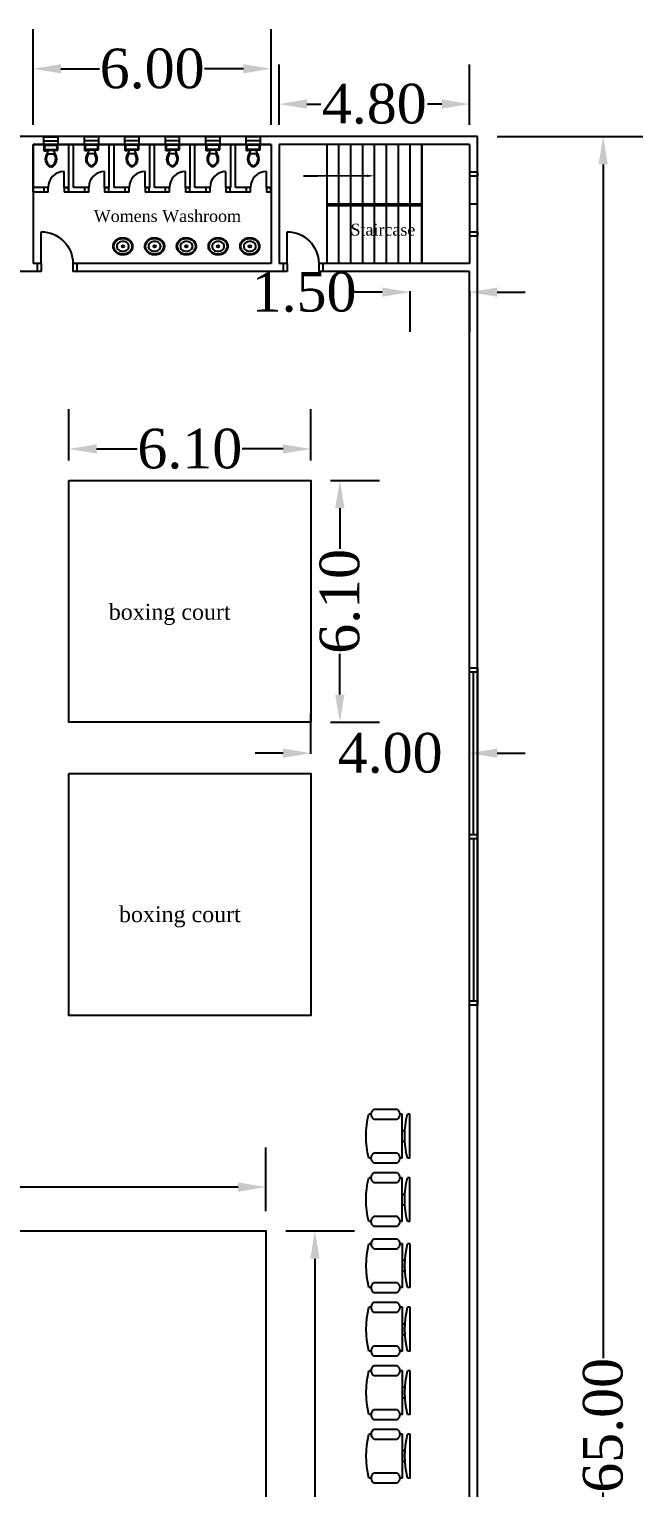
# Model space of a CAD drawing. Header units: metres. Extents: x 31 to 289, y -25 to 127.
# Drawn here: x 124.31 to 139.78, y 13.58 to 50.37 of the extents above; entities that cross this region are included whole.
import ezdxf
from ezdxf import colors
from ezdxf.entities.mleader import LeaderData, LeaderLine
from ezdxf.math import Vec2, Vec3

# ---------------------------------------------------------------- set-up
doc = ezdxf.new("R2010")
doc.units = ezdxf.units.M
doc.header["$MEASUREMENT"] = 0
for name, color, linetype in [('courts', 90, 'Continuous'), ('dim', 50, 'Continuous'), ('dw', 160, 'Continuous'), ('obj', 213, 'Continuous'), ('txt', 130, 'Continuous')]:
    doc.layers.add(name, color=color, linetype=linetype)
doc.styles.get("Standard").update_dxf_attribs({"font": 'times.ttf', "height": 1})
doc.dimstyles.new('1-1m', dxfattribs={"dimtxt": 0.7, "dimasz": 0.7, "dimexe": 1, "dimexo": 0.5, "dimgap": 0.09, "dimtad": 0, "dimtoh": 1, "dimzin": 0, "dimdsep": 46, "dimtxsty": 'Standard', "dimcen": 0.09, "dimclrd": 2, "dimclrt": 2, "dimadec": 0, "dimazin": 0, "dimtfac": 1, "dimtofl": 0, "dimtmove": 0, "dimatfit": 3, "dimfxl": 1, "dimtolj": 1, "dimtzin": 0, "dimarcsym": 0})

# ---------------------------------------------------------------- blocks, each defined once
blk = doc.blocks.new('d1')
at = {"layer": 'dw'}
for p, q in [((0.9, 0.2), (0.9, 1)), ((0, 0.2), (0.1, 0.2)), ((0, 0.2), (0, 0)), ((0, 0), (0.1, 0)), ((0.1, 0.2), (0.1, 0)), ((0.9, 0.2), (1, 0.2)), ((0.9, 0.2), (0.9, 0)), ((0.9, 0), (1, 0)), ((1, 0.2), (1, 0))]:
    blk.add_line(p, q, dxfattribs=at)
blk.add_arc((0.9, 0.2), 0.8, 90, 180, dxfattribs=at)
blk = doc.blocks.new('Toilet - top')
for p, q in [((-10, -8.5), (-8, -8.5)), ((-10, -9.5), (-10, -8.5)), ((-7, -9.5), (-10, -9.5)), ((-8, -8.5), (-8, -8)), ((-7, -8), (-7, -9.5)), ((-4, -8), (-6, -14)), ((4, -14), (-4, -14)), ((4, -8), (6, -14)), ((9.5, -6), (9.5, -2))]:
    blk.add_line(p, q)
blk.add_lwpolyline([(10.5, -8), (10.5, 0), (-10.5, 0), (-10.5, -8)], close=True)
for points in [[(-9.5, -2), (-9.5, -6)], [(8.5, -1), (-8.5, -1)], [(-8.5, -7), (8.5, -7)]]:
    blk.add_lwpolyline(points)
for centre, radius, start, end in [((-8.6, -1.9), 0.884, 81.8699, 188.1301), ((-8.6, -6.1), 0.884, 171.8699, 278.1301), ((3.5, -21.6), 12.2, 141.4691, 247.9714), ((4.2, -21.8), 11.3, 136.3677, 238.9468), ((-3.5, -21.6), 12.2, 292.0284, 38.5307), ((-4.2, -21.8), 11.3, 301.053, 43.6321), ((8.6, -1.9), 0.884, 351.8699, 98.1301), ((8.6, -6.1), 0.884, 261.8699, 8.1301), ((0, -27.9), 4, 245.7318, 294.2682), ((0, -29), 4, 254.8605, 285.1395)]:
    blk.add_arc(centre, radius, start, end)
blk = doc.blocks.new('Sink - Oval top')
for p, q in [((-1, 0), (1, 0)), ((0, 1), (0, -1))]:
    blk.add_line(p, q)
at = {"linetype": 'Continuous'}
for points in [[(-12.2, 0.4, 0.117634), (-11.5, -3.4, 0.104469), (-8.9, -6.8, 0.090016), (-5.1, -9.1, 0.08192), (-0.3, -10, 0.08192), (4.5, -9.4, 0.090016), (8.4, -7.4, 0.104469), (11.2, -4.1, 0.117634), (12.2, -0.4, 0.117634), (11.5, 3.4, 0.104469), (8.9, 6.8, 0.090016), (5.1, 9.1, 0.08192), (0.3, 10, 0.08192), (-4.5, 9.4, 0.090016), (-8.4, 7.4, 0.104469), (-11.2, 4.1, 0.117634)], [(-11.3, 0.2, 0.118622), (-10.5, -3.3, 0.104678), (-8.1, -6.4, 0.089562), (-4.5, -8.4, 0.081185), (-0.1, -9.2, 0.081185), (4.3, -8.5, 0.089562), (7.9, -6.6, 0.104678), (10.4, -3.5, 0.118622), (11.3, -0.2, 0.118622), (10.5, 3.3, 0.104678), (8.1, 6.4, 0.089562), (4.5, 8.4, 0.081185), (0.1, 9.2, 0.081185), (-4.3, 8.5, 0.089562), (-7.9, 6.6, 0.104678), (-10.4, 3.5, 0.118622)], [(-7.4, 0.1, 0.118283), (-6.9, -2.2, 0.104607), (-5.3, -4.2, 0.089718), (-3, -5.5, 0.081436), (-0.1, -6, 0.081436), (2.8, -5.6, 0.089718), (5.2, -4.3, 0.104607), (6.9, -2.3, 0.118283), (7.4, -0.1, 0.118283), (6.9, 2.2, 0.104607), (5.3, 4.2, 0.089718), (3, 5.5, 0.081436), (0.1, 6, 0.081436), (-2.8, 5.6, 0.089718), (-5.2, 4.3, 0.104607), (-6.9, 2.3, 0.118283)]]:
    blk.add_lwpolyline(points, format="xyb", close=True, dxfattribs=at)
for radius in [1.5, 1]:
    blk.add_circle((0, 0), radius)
blk = doc.blocks.new('w1')
at = {"layer": 'dw'}
for p, q in [((-0.2, 0), (0, 0)), ((-0.2, -8.5), (-0.2, 0)), ((0, 0), (0, -8.5)), ((-0.2, -0.1), (0, -0.1)), ((-0.1, -4.2), (-0.1, -0.1)), ((-0.2, -4.2), (0, -4.2)), ((-0.2, -4.3), (0, -4.3)), ((-0.1, -4.3), (-0.1, -8.4)), ((0, -8.4), (-0.2, -8.4)), ((0, -8.5), (-0.2, -8.5))]:
    blk.add_line(p, q, dxfattribs=at)
blk = doc.blocks.new('*D74')
at = {"layer": 'Defpoints', "color": 0, "transparency": 16777216}
for p in [(130.408, 49.369), (124.408, 47.46), (130.408, 47.46)]:
    blk.add_point(p, dxfattribs=at)
at = {"layer": 'dim', "color": 0, "lineweight": -2, "transparency": 16777216}
for p, q in [((124.408, 47.96), (124.408, 50.369)), ((130.408, 47.96), (130.408, 50.369))]:
    blk.add_line(p, q, dxfattribs=at)
at = {"layer": 'dim', "color": 2, "lineweight": -2, "transparency": 16777216}
for p, q in [((125.108, 49.369), (126.084, 49.369)), ((129.708, 49.369), (128.731, 49.369))]:
    blk.add_line(p, q, dxfattribs=at)
at = {"layer": 'dim', "color": 2, "transparency": 16777216}
for points in [[(125.108, 49.486), (125.108, 49.252), (124.408, 49.369)], [(129.708, 49.486), (129.708, 49.252), (130.408, 49.369)]]:
    blk.add_solid(points, dxfattribs=at)
at = {"layer": 'dim', "color": 2, "transparency": 16777216, "insert": (127.408, 49.369), "char_height": 1, "attachment_point": 5}
blk.add_mtext('\\A1;6.00', dxfattribs=at)
blk = doc.blocks.new('*D75')
at = {"layer": 'Defpoints', "color": 0, "transparency": 16777216}
for p in [(135.408, 48.48), (130.608, 47.46), (135.408, 47.46)]:
    blk.add_point(p, dxfattribs=at)
at = {"layer": 'dim', "color": 0, "lineweight": -2, "transparency": 16777216}
for p, q in [((130.608, 47.96), (130.608, 49.48)), ((135.408, 47.96), (135.408, 49.48))]:
    blk.add_line(p, q, dxfattribs=at)
at = {"layer": 'dim', "color": 2, "lineweight": -2, "transparency": 16777216}
for p, q in [((131.308, 48.48), (131.663, 48.48)), ((134.708, 48.48), (134.352, 48.48))]:
    blk.add_line(p, q, dxfattribs=at)
at = {"layer": 'dim', "color": 2, "transparency": 16777216}
for points in [[(131.308, 48.597), (131.308, 48.364), (130.608, 48.48)], [(134.708, 48.597), (134.708, 48.364), (135.408, 48.48)]]:
    blk.add_solid(points, dxfattribs=at)
at = {"layer": 'dim', "color": 2, "transparency": 16777216, "insert": (133.008, 48.48), "char_height": 1, "attachment_point": 5}
blk.add_mtext('\\A1;4.80', dxfattribs=at)
blk = doc.blocks.new('*D81')
at = {"layer": 'Defpoints', "color": 0, "transparency": 16777216}
for p in [(135.608, 47.66), (135.608, -17.34), (138.778, -17.34)]:
    blk.add_point(p, dxfattribs=at)
at = {"layer": 'dim', "color": 0, "lineweight": -2, "transparency": 16777216}
for p, q in [((136.108, 47.66), (139.778, 47.66)), ((136.108, -17.34), (139.778, -17.34))]:
    blk.add_line(p, q, dxfattribs=at)
at = {"layer": 'dim', "color": 2, "lineweight": -2, "transparency": 16777216}
for p, q in [((138.778, 46.96), (138.778, 16.853)), ((138.778, -16.64), (138.778, 13.467))]:
    blk.add_line(p, q, dxfattribs=at)
at = {"layer": 'dim', "color": 2, "transparency": 16777216}
for points in [[(138.662, 46.96), (138.895, 46.96), (138.778, 47.66)], [(138.662, -16.64), (138.895, -16.64), (138.778, -17.34)]]:
    blk.add_solid(points, dxfattribs=at)
at = {"layer": 'dim', "color": 2, "transparency": 16777216, "insert": (138.778, 15.16), "char_height": 1, "attachment_point": 5, "rotation": 90}
blk.add_mtext('\\A1;65.00', dxfattribs=at)
blk = doc.blocks.new('*D139')
at = {"layer": 'Defpoints', "color": 0, "transparency": 16777216}
for p in [(133.908, 44.26), (135.408, 44.26), (133.908, 43.737)]:
    blk.add_point(p, dxfattribs=at)
at = {"layer": 'dim', "color": 2, "lineweight": -2, "transparency": 16777216}
for p, q in [((133.208, 43.737), (132.508, 43.737)), ((136.108, 43.737), (136.808, 43.737))]:
    blk.add_line(p, q, dxfattribs=at)
at = {"layer": 'dim', "color": 0, "lineweight": -2, "transparency": 16777216}
for p, q in [((133.908, 43.76), (133.908, 42.737)), ((135.408, 43.76), (135.408, 42.737))]:
    blk.add_line(p, q, dxfattribs=at)
at = {"layer": 'dim', "color": 2, "transparency": 16777216}
for points in [[(133.208, 43.854), (133.208, 43.621), (133.908, 43.737)], [(136.108, 43.854), (136.108, 43.621), (135.408, 43.737)]]:
    blk.add_solid(points, dxfattribs=at)
at = {"layer": 'dim', "color": 2, "transparency": 16777216, "insert": (131.238, 43.737), "char_height": 1, "attachment_point": 5}
blk.add_mtext('\\A1;1.50', dxfattribs=at)
blk = doc.blocks.new('Chair - Desk')
at = {"linetype": 'Continuous'}
for p, q in [((-8.5, 0), (-8.5, -1)), ((-8.5, 0), (8.5, 0)), ((8.5, 0), (8.5, -1)), ((-10.5, -5), (-10.5, -14)), ((-8.5, -3), (-8.5, -4)), ((-8.5, -3), (8.5, -3)), ((-6.5, -14), (-6.5, -5)), ((-2, -3), (-2, -1.9355)), ((2, -1.9576), (2, -3)), ((6.5, -5), (6.5, -14)), ((8.5, -3), (8.5, -4)), ((10.5, -14), (10.5, -5)), ((-8.5, -15), (-8.5, -16)), ((8.5, -15), (8.5, -16))]:
    blk.add_line(p, q, dxfattribs=at)
for centre, radius, start, end in [((-8.5, -6.5), 2.5, 36.8699, 143.1301), ((0, 34.625), 36.625, 256.5803, 283.4197), ((8.5, -6.5), 2.5, 36.8699, 143.1301), ((-8.5, -12.5), 2.5, 216.8699, 323.1301), ((0, 19.625), 36.625, 256.5803, 283.4197), ((8.5, -12.5), 2.5, 216.8699, 323.1301)]:
    blk.add_arc(centre, radius, start, end, dxfattribs=at)
blk = doc.blocks.new('*D144')
at = {"layer": 'Defpoints', "color": 0, "transparency": 16777216}
for p in [(131.408, 39.782), (125.308, 38.989), (131.408, 38.989)]:
    blk.add_point(p, dxfattribs=at)
at = {"layer": 'dim', "color": 0, "lineweight": -2, "transparency": 16777216}
for p, q in [((125.308, 39.489), (125.308, 40.782)), ((131.408, 39.489), (131.408, 40.782))]:
    blk.add_line(p, q, dxfattribs=at)
at = {"layer": 'dim', "color": 2, "lineweight": -2, "transparency": 16777216}
for p, q in [((126.008, 39.782), (127.034, 39.782)), ((130.708, 39.782), (129.681, 39.782))]:
    blk.add_line(p, q, dxfattribs=at)
at = {"layer": 'dim', "color": 2, "transparency": 16777216}
for points in [[(126.008, 39.899), (126.008, 39.665), (125.308, 39.782)], [(130.708, 39.899), (130.708, 39.665), (131.408, 39.782)]]:
    blk.add_solid(points, dxfattribs=at)
at = {"layer": 'dim', "color": 2, "transparency": 16777216, "insert": (128.358, 39.782), "char_height": 1, "attachment_point": 5}
blk.add_mtext('\\A1;6.10', dxfattribs=at)
blk = doc.blocks.new('*D145')
at = {"layer": 'Defpoints', "color": 0, "transparency": 16777216}
for p in [(131.408, 38.989), (132.14, 38.989), (131.408, 32.889)]:
    blk.add_point(p, dxfattribs=at)
at = {"layer": 'dim', "color": 0, "lineweight": -2, "transparency": 16777216}
for p, q in [((131.908, 38.989), (133.14, 38.989)), ((131.908, 32.889), (133.14, 32.889))]:
    blk.add_line(p, q, dxfattribs=at)
at = {"layer": 'dim', "color": 2, "lineweight": -2, "transparency": 16777216}
for p, q in [((132.14, 38.289), (132.14, 37.262)), ((132.14, 33.589), (132.14, 34.615))]:
    blk.add_line(p, q, dxfattribs=at)
at = {"layer": 'dim', "color": 2, "transparency": 16777216}
for points in [[(132.023, 38.289), (132.256, 38.289), (132.14, 38.989)], [(132.023, 33.589), (132.256, 33.589), (132.14, 32.889)]]:
    blk.add_solid(points, dxfattribs=at)
at = {"layer": 'dim', "color": 2, "transparency": 16777216, "insert": (132.14, 35.939), "char_height": 1, "attachment_point": 5, "rotation": 90}
blk.add_mtext('\\A1;6.10', dxfattribs=at)
blk = doc.blocks.new('*D146')
at = {"layer": 'Defpoints', "color": 0, "transparency": 16777216}
for p in [(130.276, 21.168), (105.276, 20.062), (130.276, 20.062)]:
    blk.add_point(p, dxfattribs=at)
at = {"layer": 'dim', "color": 0, "lineweight": -2, "transparency": 16777216}
for p, q in [((105.276, 20.562), (105.276, 22.168)), ((130.276, 20.562), (130.276, 22.168))]:
    blk.add_line(p, q, dxfattribs=at)
at = {"layer": 'dim', "color": 2, "lineweight": -2, "transparency": 16777216}
for p, q in [((105.976, 21.168), (116.067, 21.168)), ((129.576, 21.168), (119.485, 21.168))]:
    blk.add_line(p, q, dxfattribs=at)
at = {"layer": 'dim', "color": 2, "transparency": 16777216}
for points in [[(105.976, 21.285), (105.976, 21.051), (105.276, 21.168)], [(129.576, 21.285), (129.576, 21.051), (130.276, 21.168)]]:
    blk.add_solid(points, dxfattribs=at)
at = {"layer": 'dim', "color": 2, "transparency": 16777216, "insert": (117.776, 21.168), "char_height": 1, "attachment_point": 5}
blk.add_mtext('\\A1;25.00', dxfattribs=at)
blk = doc.blocks.new('*D147')
at = {"layer": 'Defpoints', "color": 0, "transparency": 16777216}
for p in [(130.276, 20.062), (130.276, -9.938), (131.512, -9.938)]:
    blk.add_point(p, dxfattribs=at)
at = {"layer": 'dim', "color": 0, "lineweight": -2, "transparency": 16777216}
for p, q in [((130.776, 20.062), (132.512, 20.062)), ((130.776, -9.938), (132.512, -9.938))]:
    blk.add_line(p, q, dxfattribs=at)
at = {"layer": 'dim', "color": 2, "lineweight": -2, "transparency": 16777216}
for p, q in [((131.512, 19.362), (131.512, 6.757)), ((131.512, -9.238), (131.512, 3.367))]:
    blk.add_line(p, q, dxfattribs=at)
at = {"layer": 'dim', "color": 2, "transparency": 16777216}
for points in [[(131.395, 19.362), (131.629, 19.362), (131.512, 20.062)], [(131.395, -9.238), (131.629, -9.238), (131.512, -9.938)]]:
    blk.add_solid(points, dxfattribs=at)
at = {"layer": 'dim', "color": 2, "transparency": 16777216, "insert": (131.512, 5.062), "char_height": 1, "attachment_point": 5, "rotation": 90}
blk.add_mtext('\\A1;30.00', dxfattribs=at)
blk = doc.blocks.new('*D149')
at = {"layer": 'Defpoints', "color": 0, "transparency": 16777216}
for p in [(135.408, 32.11), (131.408, 31.597), (135.408, 31.597)]:
    blk.add_point(p, dxfattribs=at)
at = {"layer": 'dim', "color": 0, "lineweight": -2, "transparency": 16777216}
for p, q in [((131.408, 32.097), (131.408, 33.11)), ((135.408, 32.097), (135.408, 33.11))]:
    blk.add_line(p, q, dxfattribs=at)
at = {"layer": 'dim', "color": 2, "lineweight": -2, "transparency": 16777216}
for p, q in [((130.708, 32.11), (130.008, 32.11)), ((136.108, 32.11), (136.808, 32.11))]:
    blk.add_line(p, q, dxfattribs=at)
at = {"layer": 'dim', "color": 2, "transparency": 16777216}
for points in [[(130.708, 32.227), (130.708, 31.993), (131.408, 32.11)], [(136.108, 32.227), (136.108, 31.993), (135.408, 32.11)]]:
    blk.add_solid(points, dxfattribs=at)
at = {"layer": 'dim', "color": 2, "transparency": 16777216, "insert": (133.408, 32.11), "char_height": 1, "attachment_point": 5}
blk.add_mtext('\\A1;4.00', dxfattribs=at)

msp = doc.modelspace()

# ---------------------------------------------------------------- linework, layer by layer
for p, q in [((135.608, 47.66), (100.608, 47.66)), ((124.408, 47.46), (124.408, 44.46)), ((130.408, 47.46), (124.408, 47.46)), ((124.408, 47.46), (130.408, 47.46)), ((124.408, 46.26), (124.408, 47.46)), ((125.308, 46.26), (125.308, 47.46)), ((125.428, 46.38), (125.428, 47.46)), ((126.328, 46.38), (126.328, 47.46)), ((126.448, 46.38), (126.448, 47.46)), ((127.348, 46.38), (127.348, 47.46)), ((127.468, 46.38), (127.468, 47.46)), ((128.368, 46.38), (128.368, 47.46)), ((128.488, 46.38), (128.488, 47.46)), ((129.388, 46.38), (129.388, 47.46)), ((129.508, 46.38), (129.508, 47.46)), ((130.408, 47.46), (130.408, 44.46)), ((130.408, 47.46), (130.408, 46.26)), ((130.608, 47.46), (130.608, 44.46)), ((135.408, 47.46), (130.608, 47.46)), ((131.808, 47.46), (131.808, 45.96)), ((132.108, 47.46), (132.108, 45.96)), ((132.408, 47.46), (132.408, 45.96)), ((132.708, 47.46), (132.708, 45.96)), ((133.008, 47.46), (133.008, 45.96)), ((133.308, 47.46), (133.308, 45.96)), ((133.608, 47.46), (133.608, 45.96)), ((133.908, 47.46), (133.908, 45.96)), ((134.208, 44.46), (134.208, 47.46)), ((134.208, 47.46), (134.208, 45.96)), ((135.408, 47.46), (135.408, 44.46)), ((135.608, -17.34), (135.608, 47.66)), ((124.788, 46.38), (124.408, 46.38)), ((125.308, 46.38), (125.188, 46.38)), ((125.808, 46.38), (125.428, 46.38)), ((126.328, 46.38), (126.208, 46.38)), ((126.828, 46.38), (126.448, 46.38)), ((127.348, 46.38), (127.228, 46.38)), ((127.848, 46.38), (127.468, 46.38)), ((128.368, 46.38), (128.248, 46.38)), ((128.868, 46.38), (128.488, 46.38)), ((129.388, 46.38), (129.268, 46.38)), ((129.888, 46.38), (129.508, 46.38)), ((130.408, 46.38), (130.288, 46.38)), ((124.788, 46.26), (124.408, 46.26)), ((125.808, 46.26), (125.188, 46.26)), ((126.828, 46.26), (126.208, 46.26)), ((127.848, 46.26), (127.228, 46.26)), ((128.868, 46.26), (128.248, 46.26)), ((129.888, 46.26), (129.268, 46.26)), ((130.408, 46.26), (130.288, 46.26)), ((134.208, 45.96), (131.808, 45.96)), ((131.808, 45.96), (131.808, 45.91)), ((134.208, 45.91), (131.808, 45.91)), ((131.808, 45.91), (131.808, 44.46)), ((132.108, 45.91), (132.108, 44.46)), ((132.408, 45.91), (132.408, 44.46)), ((132.708, 45.91), (132.708, 44.46)), ((133.008, 45.91), (133.008, 44.46)), ((133.308, 45.91), (133.308, 44.46)), ((133.608, 45.91), (133.608, 44.46)), ((133.908, 45.91), (133.908, 44.46)), ((134.208, 45.96), (134.208, 45.91)), ((134.208, 45.91), (134.208, 44.46)), ((124.608, 44.26), (121.908, 44.26)), ((124.608, 44.46), (124.408, 44.46)), ((130.408, 44.46), (125.408, 44.46)), ((130.808, 44.26), (125.408, 44.26)), ((130.808, 44.46), (130.608, 44.46)), ((135.408, 44.46), (131.608, 44.46)), ((135.408, 44.26), (131.608, 44.26)), ((135.408, -13.94), (135.408, 44.26))]:
    msp.add_line(p, q)
at = {"layer": 'courts'}
for points in [[(125.308, 38.989), (131.408, 38.989), (131.408, 32.889), (125.308, 32.889)], [(125.308, 31.597), (131.408, 31.597), (131.408, 25.497), (125.308, 25.497)], [(105.276, 20.062), (130.276, 20.062), (130.276, -9.938), (105.276, -9.938)]]:
    msp.add_lwpolyline(points, close=True, dxfattribs=at)
at = {"layer": 'dw'}
for p, q in [((124.681, 47.655), (125.031, 47.655)), ((124.681, 47.455), (124.681, 47.655)), ((124.681, 47.555), (125.031, 47.555)), ((125.031, 47.455), (124.681, 47.455)), ((125.031, 47.655), (125.031, 47.455)), ((125.701, 47.66), (126.051, 47.66)), ((125.701, 47.46), (125.701, 47.66)), ((125.701, 47.56), (126.051, 47.56)), ((126.051, 47.46), (125.701, 47.46)), ((126.051, 47.66), (126.051, 47.46)), ((126.721, 47.66), (127.071, 47.66)), ((126.721, 47.46), (126.721, 47.66)), ((126.721, 47.56), (127.071, 47.56)), ((127.071, 47.46), (126.721, 47.46)), ((127.071, 47.66), (127.071, 47.46)), ((127.741, 47.66), (128.091, 47.66)), ((127.741, 47.46), (127.741, 47.66)), ((127.741, 47.56), (128.091, 47.56)), ((128.091, 47.46), (127.741, 47.46)), ((128.091, 47.66), (128.091, 47.46)), ((128.761, 47.66), (129.111, 47.66)), ((128.761, 47.46), (128.761, 47.66)), ((128.761, 47.56), (129.111, 47.56)), ((129.111, 47.46), (128.761, 47.46)), ((129.111, 47.66), (129.111, 47.46)), ((129.781, 47.66), (130.131, 47.66)), ((129.781, 47.46), (129.781, 47.66)), ((129.781, 47.56), (130.131, 47.56)), ((130.131, 47.46), (129.781, 47.46)), ((130.131, 47.66), (130.131, 47.46)), ((125.188, 46.38), (125.188, 46.78)), ((126.208, 46.38), (126.208, 46.78)), ((127.228, 46.38), (127.228, 46.78)), ((128.248, 46.38), (128.248, 46.78)), ((129.268, 46.38), (129.268, 46.78)), ((130.288, 46.38), (130.288, 46.78)), ((135.608, 46.76), (135.408, 46.76)), ((135.408, 46.76), (135.408, 46.66)), ((135.608, 46.76), (135.608, 46.66)), ((124.688, 46.26), (124.688, 46.38)), ((124.788, 46.38), (124.688, 46.38)), ((124.788, 46.26), (124.788, 46.38)), ((125.188, 46.38), (125.188, 46.26)), ((125.188, 46.38), (125.288, 46.38)), ((125.288, 46.38), (125.288, 46.26)), ((125.708, 46.26), (125.708, 46.38)), ((125.808, 46.38), (125.708, 46.38)), ((125.808, 46.26), (125.808, 46.38)), ((126.208, 46.38), (126.208, 46.26)), ((126.208, 46.38), (126.308, 46.38)), ((126.308, 46.38), (126.308, 46.26)), ((126.728, 46.26), (126.728, 46.38)), ((126.828, 46.38), (126.728, 46.38)), ((126.828, 46.26), (126.828, 46.38)), ((127.228, 46.38), (127.228, 46.26)), ((127.228, 46.38), (127.328, 46.38)), ((127.328, 46.38), (127.328, 46.26)), ((127.748, 46.26), (127.748, 46.38)), ((127.848, 46.38), (127.748, 46.38)), ((127.848, 46.26), (127.848, 46.38)), ((128.248, 46.38), (128.248, 46.26)), ((128.248, 46.38), (128.348, 46.38)), ((128.348, 46.38), (128.348, 46.26)), ((128.768, 46.26), (128.768, 46.38)), ((128.868, 46.38), (128.768, 46.38)), ((128.868, 46.26), (128.868, 46.38)), ((129.268, 46.38), (129.268, 46.26)), ((129.268, 46.38), (129.368, 46.38)), ((129.368, 46.38), (129.368, 46.26)), ((129.788, 46.26), (129.788, 46.38)), ((129.888, 46.38), (129.788, 46.38)), ((129.888, 46.26), (129.888, 46.38)), ((130.288, 46.38), (130.288, 46.26)), ((130.288, 46.38), (130.388, 46.38)), ((130.388, 46.38), (130.388, 46.26)), ((135.608, 46.66), (135.408, 46.66)), ((135.408, 46.66), (135.408, 45.26)), ((135.608, 45.96), (135.608, 46.66)), ((124.788, 46.26), (124.688, 46.26)), ((125.288, 46.26), (125.188, 46.26)), ((125.808, 46.26), (125.708, 46.26)), ((126.308, 46.26), (126.208, 46.26)), ((126.828, 46.26), (126.728, 46.26)), ((127.328, 46.26), (127.228, 46.26)), ((127.848, 46.26), (127.748, 46.26)), ((128.348, 46.26), (128.248, 46.26)), ((128.868, 46.26), (128.768, 46.26)), ((129.368, 46.26), (129.268, 46.26)), ((129.888, 46.26), (129.788, 46.26)), ((130.388, 46.26), (130.288, 46.26)), ((135.608, 45.96), (135.408, 45.96)), ((135.608, 45.26), (135.608, 45.96)), ((135.408, 45.26), (135.608, 45.26)), ((135.408, 45.26), (135.408, 45.16)), ((135.608, 45.26), (135.608, 45.16)), ((135.408, 45.16), (135.608, 45.16))]:
    msp.add_line(p, q, dxfattribs=at)
for centre in [(125.188, 46.38), (126.208, 46.38), (127.228, 46.38), (128.248, 46.38), (129.268, 46.38), (130.288, 46.38)]:
    msp.add_arc(centre, 0.4, 90, 180, dxfattribs=at)

# ---------------------------------------------------------------- block references
at = {"xscale": -0.06498415201484763, "yscale": 0.06498415201484763, "zscale": 0.06498415201484763, "rotation": 270.0000000000001}
for p in [(133.908, 22.453), (133.908, 20.853), (133.911, 19.184), (133.911, 17.584), (133.911, 15.984), (133.911, 14.384)]:
    msp.add_blockref('Chair - Desk', p, dxfattribs=at)
at = {"layer": 'dw', "xscale": -1}
for p in [(125.508, 44.26), (131.708, 44.26)]:
    msp.add_blockref('d1', p, dxfattribs=at)
at = {"layer": 'dw'}
msp.add_blockref('w1', (135.608, 34.26), dxfattribs=at)
at = {"layer": 'obj'}
for name, p, xscale, yscale, zscale in [('Toilet - top', (124.857, 47.455), 0.01682500892709509, 0.01682500892709509, 0.01682500892709509), ('Toilet - top', (125.878, 47.46), 0.01682500892709509, 0.01682500892709509, 0.01682500892709509), ('Toilet - top', (126.898, 47.46), 0.01682500892709509, 0.01682500892709509, 0.01682500892709509), ('Toilet - top', (127.918, 47.46), 0.01682500892709509, 0.01682500892709509, 0.01682500892709509), ('Toilet - top', (128.938, 47.46), 0.01682500892709509, 0.01682500892709509, 0.01682500892709509), ('Toilet - top', (129.958, 47.46), 0.01682500892709509, 0.01682500892709509, 0.01682500892709509), ('Sink - Oval top', (126.67, 44.893), 0.02079870980155859, 0.02079870980155859, 0.02079870980155859), ('Sink - Oval top', (127.47, 44.893), 0.02079870980155859, 0.02079870980155859, 0.02079870980155859), ('Sink - Oval top', (128.27, 44.893), 0.02079870980155859, 0.02079870980155859, 0.02079870980155859), ('Sink - Oval top', (129.07, 44.893), 0.02079870980155859, 0.02079870980155859, 0.02079870980155859), ('Sink - Oval top', (129.87, 44.893), 0.02079870980155859, 0.02079870980155859, 0.02079870980155859)]:
    msp.add_blockref(name, p, dxfattribs=dict(at, xscale=xscale, yscale=yscale, zscale=zscale))

# ---------------------------------------------------------------- texts
at = {"layer": 'txt', "attachment_point": 1}
for s, insert, char_height in [('Womens Washroom', (125.936, 45.807), 0.3), ('Staircase', (132.408, 45.463), 0.3), ('boxing court', (126.315, 35.875), 0.4), ('boxing court', (126.572, 28.249), 0.4)]:
    msp.add_mtext_dynamic_manual_height_columns(s, width=5.06334, gutter_width=1, heights=[1.244], dxfattribs=dict(at, insert=insert, char_height=char_height))

# ---------------------------------------------------------------- dimensions: what is measured, and where the dimension line sits
at = {"layer": 'dim'}
for p1, p2, distance, picture, middle in [((124.408, 47.46), (130.408, 47.46), 1.909, '*D74', (127.408, 49.369)), ((130.608, 47.46), (135.408, 47.46), 1.02, '*D75', (133.008, 48.48)), ((135.608, 47.66), (135.608, -17.34), 3.171, '*D81', (138.778, 15.16))]:
    dim = msp.add_aligned_dim(p1=p1, p2=p2, distance=distance, dimstyle='1-1m', dxfattribs=at)
    dim.commit()
    dim.dimension.update_dxf_attribs({"geometry": picture, "text_midpoint": middle})
for base, p1, p2, picture, middle in [((133.908, 43.737), (135.408, 44.26), (133.908, 44.26), '*D139', (131.238, 43.737)), ((131.408, 39.782), (125.308, 38.989), (131.408, 38.989), '*D144', (128.358, 39.782)), ((135.408, 32.11), (131.408, 31.597), (135.408, 31.597), '*D149', (133.408, 32.11)), ((130.276, 21.168), (105.276, 20.062), (130.276, 20.062), '*D146', (117.776, 21.168))]:
    dim = msp.add_linear_dim(base=base, p1=p1, p2=p2, dimstyle='1-1m', dxfattribs=at)
    dim.commit()
    dim.dimension.update_dxf_attribs({"geometry": picture, "text_midpoint": middle})
for base, p1, p2, picture, middle in [((132.14, 38.989), (131.408, 32.889), (131.408, 38.989), '*D145', (132.14, 35.939)), ((131.512, -9.938), (130.276, 20.062), (130.276, -9.938), '*D147', (131.512, 5.062))]:
    dim = msp.add_linear_dim(base=base, p1=p1, p2=p2, angle=90, dimstyle='1-1m', dxfattribs=at)
    dim.commit()
    dim.dimension.update_dxf_attribs({"geometry": picture, "text_midpoint": middle})

# ---------------------------------------------------------------- leaders
ml = msp.add_multileader_mtext('Standard')
ml.set_content('', color=256)
ml.set_leader_properties()
ml.build(insert=Vec2(0, 0))
ml.multileader.update_dxf_attribs({"dogleg_length": 0.36, "arrow_head_size": 0.18})
ctx = ml.context
ctx.base_point, ctx.char_height, ctx.arrow_head_size, ctx.landing_gap_size, ctx.plane_origin, ctx.plane_x_axis, ctx.plane_y_axis = Vec3(131.045, 46.659), 0.18, 0.18, 0.09, Vec3(133.004, 47.383), Vec3(0.999991, 0.004333), Vec3(-0.004333, 0.999991)
ctx.text_align_type = 2
notes = []
notes.append((ctx, [(0, (1, 1, 0), (131.585, 46.661), (-0.999991, -0.004333), 0.36, [(0, [(133.008, 46.671)], 0, [])])]))
ctx.mtext.insert, ctx.mtext.text_direction, ctx.mtext.rotation, ctx.mtext.alignment, ctx.mtext.flow_direction = Vec3(131.134, 46.749), Vec3(0.999991, 0.004333), 0.004333, 3, 5
for ctx, leaders in notes:
    for number, flags, end, landing, length, lines in leaders:
        leader = LeaderData()
        leader.index, (leader.has_last_leader_line, leader.has_dogleg_vector, leader.attachment_direction) = number, flags
        leader.last_leader_point, leader.dogleg_vector, leader.dogleg_length = Vec3(end), Vec3(landing), length
        for number, points, colour, breaks in lines:
            line = LeaderLine()
            line.index, line.vertices, line.color, line.breaks = number, Vec3.list(points), colors.encode_raw_color(colour), breaks
            leader.lines.append(line)
        ctx.leaders.append(leader)

doc.saveas('drawing.dxf')
